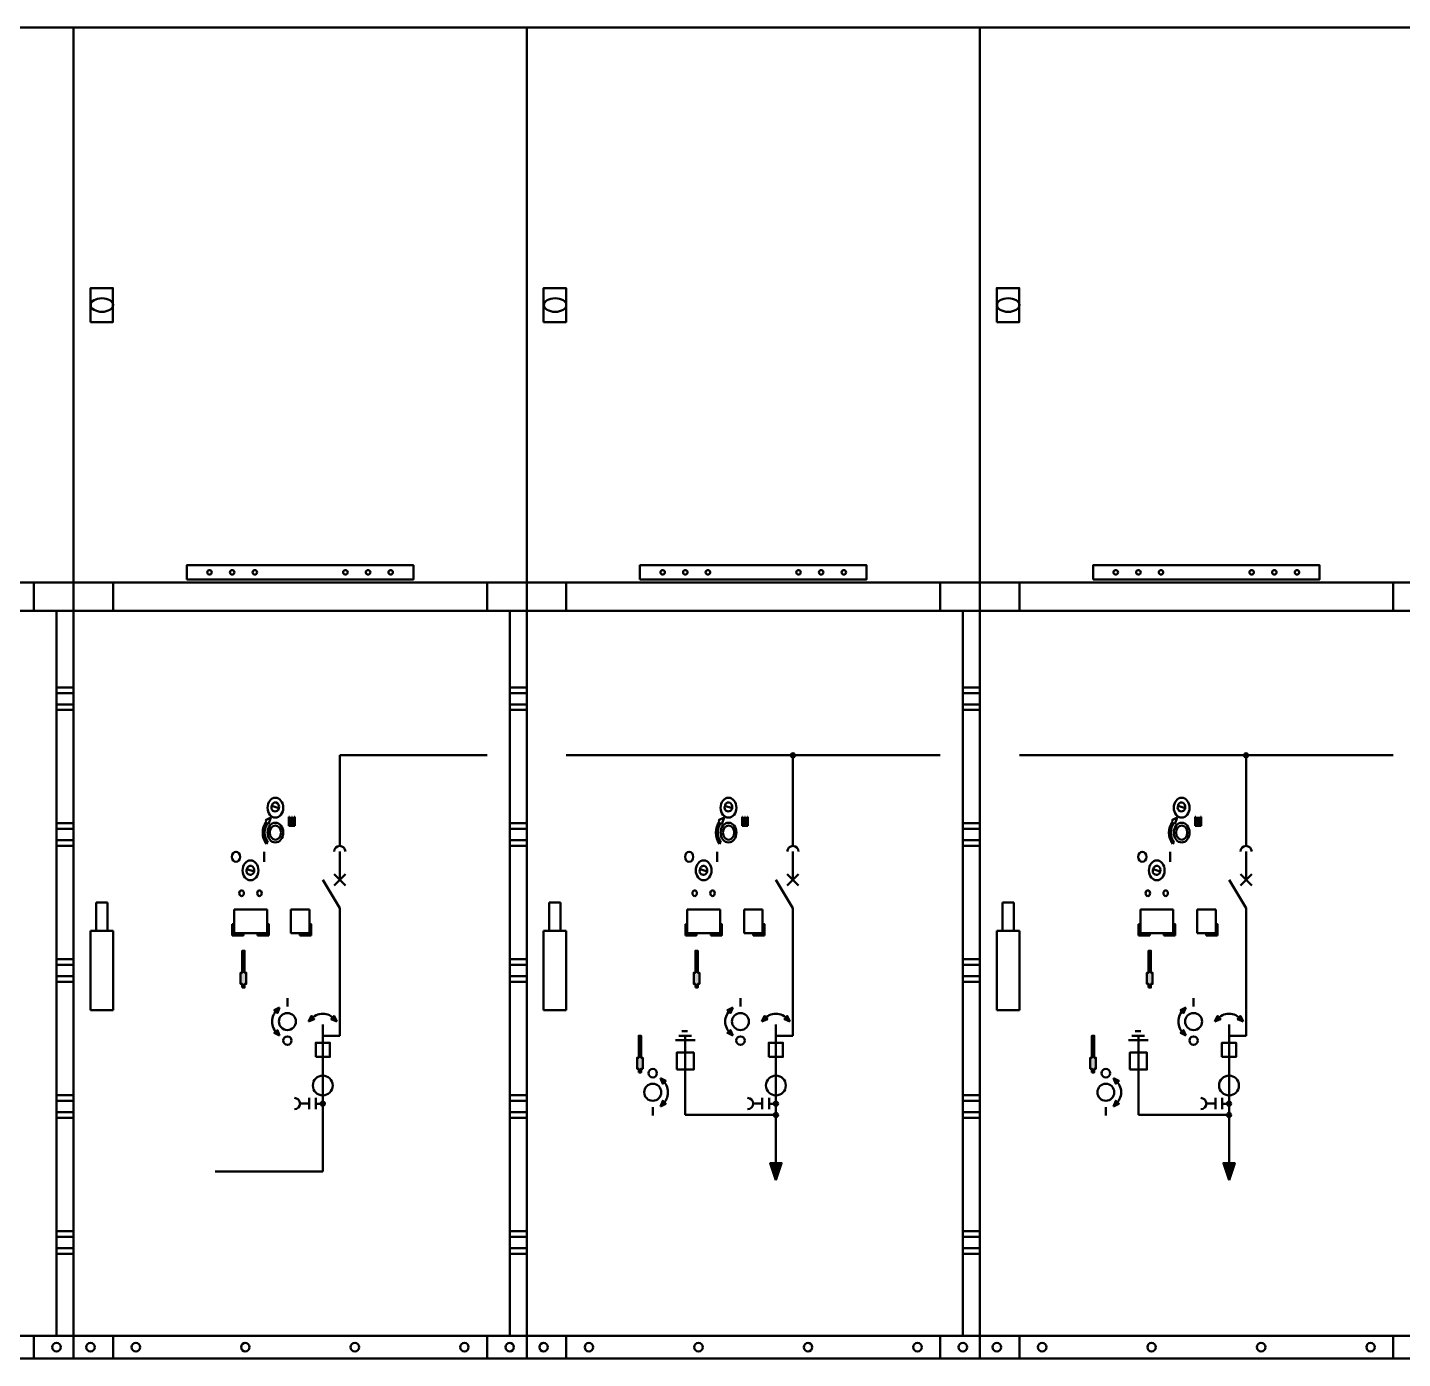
# Model space of a CAD drawing. Header units: millimetres. Extents: x 29247 to 64688, y 20262 to 44025.
# Drawn here: x 36031 to 38459, y 25884 to 28234 of the extents above; entities that cross this region are included whole.
import ezdxf

# ---------------------------------------------------------------- set-up
doc = ezdxf.new("R2010")
doc.units = ezdxf.units.MM
doc.layers.add('ROZVADĚČ VN', color=5, linetype='Continuous', lineweight=50)

msp = doc.modelspace()

# ---------------------------------------------------------------- hatches: boundary and pattern name
at = {"layer": 'ROZVADĚČ VN'}
h = msp.add_hatch(color=256, dxfattribs=at)
edge = h.paths.add_edge_path()
edge.add_ellipse((37382.7, 26948.6), major_axis=(3.75, 0), ratio=1, start_angle=0, end_angle=360)
h = msp.add_hatch(color=256, dxfattribs=at)
edge = h.paths.add_edge_path()
edge.add_ellipse((38182.7, 26948.6), major_axis=(3.75, 0), ratio=1, start_angle=0, end_angle=360)
h = msp.add_hatch(color=256, dxfattribs=at)
edge = h.paths.add_edge_path()
edge.add_arc((36747.1, 26853.6), 0, 0, 360)
h = msp.add_hatch(color=256, dxfattribs=at)
edge = h.paths.add_edge_path()
edge.add_arc((37382.7, 26853.6), 0, 0, 360)
h = msp.add_hatch(color=256, dxfattribs=at)
edge = h.paths.add_edge_path()
edge.add_arc((37547.1, 26853.6), 0, 0, 360)
h = msp.add_hatch(color=256, dxfattribs=at)
edge = h.paths.add_edge_path()
edge.add_arc((38182.7, 26853.6), 0, 0, 360)
h = msp.add_hatch(color=256, dxfattribs=at)
edge = h.paths.add_edge_path()
edge.add_arc((38347.1, 26853.6), 0, 0, 360)
for points in [[(36407.7, 26564.6), (36407.7, 26545.1), (36410.7, 26545.1), (36410.7, 26538.6), (36414.7, 26538.6), (36414.7, 26545.1), (36417.7, 26545.1), (36417.7, 26564.6), (36414.7, 26564.6), (36414.7, 26603.6), (36410.7, 26603.6), (36410.7, 26564.6)], [(37207.7, 26564.6), (37207.7, 26545.1), (37210.7, 26545.1), (37210.7, 26538.6), (37214.7, 26538.6), (37214.7, 26545.1), (37217.7, 26545.1), (37217.7, 26564.6), (37214.7, 26564.6), (37214.7, 26603.6), (37210.7, 26603.6), (37210.7, 26564.6)], [(38007.7, 26564.6), (38007.7, 26545.1), (38010.7, 26545.1), (38010.7, 26538.6), (38014.7, 26538.6), (38014.7, 26545.1), (38017.7, 26545.1), (38017.7, 26564.6), (38014.7, 26564.6), (38014.7, 26603.6), (38010.7, 26603.6), (38010.7, 26564.6)], [(36467.1, 26498.7), (36472.6, 26493.6), (36476.6, 26503.6)], [(36527.8, 26478.8), (36532.6, 26488.4), (36537.7, 26482.8)], [(36567.7, 26482.8), (36577.6, 26478.8), (36572.8, 26488.4)], [(37267.1, 26498.7), (37272.6, 26493.6), (37276.6, 26503.6)], [(37327.8, 26478.8), (37332.6, 26488.4), (37337.7, 26482.8)], [(37367.7, 26482.8), (37377.6, 26478.8), (37372.8, 26488.4)], [(38067.1, 26498.7), (38072.6, 26493.6), (38076.6, 26503.6)], [(38127.8, 26478.8), (38132.6, 26488.4), (38137.7, 26482.8)], [(38167.7, 26482.8), (38177.6, 26478.8), (38172.8, 26488.4)], [(36476.6, 26453.7), (36472.6, 26463.6), (36467.1, 26458.5)], [(37276.6, 26453.7), (37272.6, 26463.6), (37267.1, 26458.5)], [(38076.6, 26453.7), (38072.6, 26463.6), (38067.1, 26458.5)], [(37110.7, 26388.6), (37114.7, 26388.6), (37114.7, 26395.1), (37117.7, 26395.1), (37117.7, 26414.6), (37114.7, 26414.6), (37114.7, 26453.6), (37110.7, 26453.6), (37110.7, 26414.6), (37107.7, 26414.6), (37107.7, 26395.1), (37110.7, 26395.1)], [(37910.7, 26388.6), (37914.7, 26388.6), (37914.7, 26395.1), (37917.7, 26395.1), (37917.7, 26414.6), (37914.7, 26414.6), (37914.7, 26453.6), (37910.7, 26453.6), (37910.7, 26414.6), (37907.7, 26414.6), (37907.7, 26395.1), (37910.7, 26395.1)], [(37148.8, 26378.6), (37152.8, 26368.6), (37158.3, 26373.7)], [(37948.8, 26378.6), (37952.8, 26368.6), (37958.3, 26373.7)], [(37148.8, 26328.7), (37152.8, 26338.6), (37158.3, 26333.5)], [(37948.8, 26328.7), (37952.8, 26338.6), (37958.3, 26333.5)], [(37342.7, 26228.6), (37352.7, 26198.6), (37362.7, 26228.6)], [(38142.7, 26228.6), (38152.7, 26198.6), (38162.7, 26228.6)]]:
    msp.add_hatch(color=256, dxfattribs=at).paths.add_polyline_path(points)
h = msp.add_hatch(color=256, dxfattribs=at)
edge = h.paths.add_edge_path()
edge.add_arc((36552.7, 26479.6), 0, 0, 360)
h = msp.add_hatch(color=256, dxfattribs=at)
edge = h.paths.add_edge_path()
edge.add_arc((37352.7, 26479.6), 0, 0, 360)
h = msp.add_hatch(color=256, dxfattribs=at)
edge = h.paths.add_edge_path()
edge.add_arc((38152.7, 26479.6), 0, 0, 360)
h = msp.add_hatch(color=256, dxfattribs=at)
edge = h.paths.add_edge_path()
edge.add_arc((36552.7, 26333.6), 3.75, 0, 360)
h = msp.add_hatch(color=256, dxfattribs=at)
edge = h.paths.add_edge_path()
edge.add_arc((36747.1, 26333.6), 0, 0, 360)
h = msp.add_hatch(color=256, dxfattribs=at)
edge = h.paths.add_edge_path()
edge.add_arc((37352.7, 26333.6), 3.75, 0, 360)
h = msp.add_hatch(color=256, dxfattribs=at)
edge = h.paths.add_edge_path()
edge.add_ellipse((37352.7, 26313.6), major_axis=(3.75, 0), ratio=1, start_angle=0, end_angle=360)
h = msp.add_hatch(color=256, dxfattribs=at)
edge = h.paths.add_edge_path()
edge.add_arc((37547.1, 26333.6), 0, 0, 360)
h = msp.add_hatch(color=256, dxfattribs=at)
edge = h.paths.add_edge_path()
edge.add_arc((38152.7, 26333.6), 3.75, 0, 360)
h = msp.add_hatch(color=256, dxfattribs=at)
edge = h.paths.add_edge_path()
edge.add_ellipse((38152.7, 26313.6), major_axis=(3.75, 0), ratio=1, start_angle=0, end_angle=360)
h = msp.add_hatch(color=256, dxfattribs=at)
edge = h.paths.add_edge_path()
edge.add_arc((38347.1, 26333.6), 0, 0, 360)
h = msp.add_hatch(color=256, dxfattribs=at)
edge = h.paths.add_edge_path()
edge.add_arc((36552.7, 26291.6), 0, 0, 360)
h = msp.add_hatch(color=256, dxfattribs=at)
edge = h.paths.add_edge_path()
edge.add_arc((36721.7, 26313.6), 0, 0, 360)
h = msp.add_hatch(color=256, dxfattribs=at)
edge = h.paths.add_edge_path()
edge.add_arc((37352.7, 26291.6), 0, 0, 360)
h = msp.add_hatch(color=256, dxfattribs=at)
edge = h.paths.add_edge_path()
edge.add_arc((37521.7, 26313.6), 0, 0, 360)
h = msp.add_hatch(color=256, dxfattribs=at)
edge = h.paths.add_edge_path()
edge.add_arc((38152.7, 26291.6), 0, 0, 360)
h = msp.add_hatch(color=256, dxfattribs=at)
edge = h.paths.add_edge_path()
edge.add_arc((38321.7, 26313.6), 0, 0, 360)

# ---------------------------------------------------------------- linework, layer by layer
at = {"layer": 'ROZVADĚČ VN', "linetype": 'Continuous'}
for p, q in [((36042.7, 27203.6), (36042.7, 27253.6)), ((36182.7, 27203.6), (36182.7, 27253.6)), ((36842.7, 27203.6), (36842.7, 27253.6)), ((36982.7, 27203.6), (36982.7, 27253.6)), ((37642.7, 27203.6), (37642.7, 27253.6)), ((37782.7, 27203.6), (37782.7, 27253.6)), ((38442.7, 27203.6), (38442.7, 27253.6)), ((35312.7, 27203.6), (36112.7, 27203.6)), ((36082.7, 25923.6), (36082.7, 27203.6)), ((36112.7, 27203.6), (36912.7, 27203.6)), ((36882.7, 25923.6), (36882.7, 27203.6)), ((36912.7, 27203.6), (37712.7, 27203.6)), ((37682.7, 25923.6), (37682.7, 27203.6)), ((37712.7, 27203.6), (38512.7, 27203.6)), ((36112.7, 27068.6), (36082.7, 27068.6)), ((36912.7, 27068.6), (36882.7, 27068.6)), ((37712.7, 27068.6), (37682.7, 27068.6)), ((36112.7, 27058.6), (36082.7, 27058.6)), ((36912.7, 27058.6), (36882.7, 27058.6)), ((37712.7, 27058.6), (37682.7, 27058.6)), ((36112.7, 27038.6), (36082.7, 27038.6)), ((36112.7, 27028.6), (36082.7, 27028.6)), ((36912.7, 27038.6), (36882.7, 27038.6)), ((36912.7, 27028.6), (36882.7, 27028.6)), ((37712.7, 27038.6), (37682.7, 27038.6)), ((37712.7, 27028.6), (37682.7, 27028.6)), ((36582.7, 26948.6), (36842.7, 26948.6)), ((36582.7, 26948.6), (36582.7, 26788.6)), ((36982.7, 26948.6), (37642.7, 26948.6)), ((37382.7, 26948.6), (37382.7, 26788.6)), ((37782.7, 26948.6), (38442.7, 26948.6)), ((38182.7, 26948.6), (38182.7, 26788.6)), ((36462.8, 26859.6), (36475.3, 26855.4)), ((37262.8, 26859.6), (37275.3, 26855.4)), ((38062.8, 26859.6), (38075.3, 26855.4)), ((36112.7, 26828.6), (36082.7, 26828.6)), ((36451.6, 26834), (36461.2, 26839)), ((36453.3, 26831.9), (36451.6, 26834)), ((36457.2, 26827), (36455.6, 26829.1)), ((36461.2, 26839), (36457.2, 26827)), ((36493, 26840.1), (36493.8, 26840.1)), ((36493, 26824.1), (36493, 26840.1)), ((36503.3, 26824.1), (36493, 26824.1)), ((36493.8, 26840.1), (36493.8, 26825.1)), ((36498.5, 26825.1), (36493.8, 26825.1)), ((36498, 26836.5), (36494.2, 26835.2)), ((36494.2, 26835.2), (36500.6, 26833.1)), ((36500.6, 26833.1), (36494.2, 26830.9)), ((36494.2, 26830.9), (36500.6, 26828.7)), ((36500.6, 26828.7), (36494.2, 26826.6)), ((36494.2, 26826.6), (36498.5, 26825.1)), ((36495.7, 26835.2), (36498.4, 26836.1)), ((36502.1, 26833.1), (36495.7, 26835.2)), ((36495.7, 26830.9), (36502.1, 26833.1)), ((36502.1, 26828.7), (36495.7, 26830.9)), ((36495.7, 26826.6), (36502.1, 26828.7)), ((36500.1, 26825.1), (36495.7, 26826.6)), ((36498, 26836.5), (36498, 26840.1)), ((36498.4, 26840.1), (36498, 26840.1)), ((36498.4, 26836.1), (36498.4, 26840.1)), ((36502.5, 26825.1), (36500.1, 26825.1)), ((36502.5, 26840.1), (36503.3, 26840.1)), ((36502.5, 26825.1), (36502.5, 26840.1)), ((36503.3, 26840.1), (36503.3, 26824.1)), ((36912.7, 26828.6), (36882.7, 26828.6)), ((37251.6, 26834), (37261.2, 26839)), ((37253.3, 26831.9), (37251.6, 26834)), ((37257.2, 26827), (37255.6, 26829.1)), ((37261.2, 26839), (37257.2, 26827)), ((37293, 26840.1), (37293.8, 26840.1)), ((37293, 26824.1), (37293, 26840.1)), ((37303.3, 26824.1), (37293, 26824.1)), ((37293.8, 26840.1), (37293.8, 26825.1)), ((37298.5, 26825.1), (37293.8, 26825.1)), ((37298, 26836.5), (37294.2, 26835.2)), ((37294.2, 26835.2), (37300.6, 26833.1)), ((37300.6, 26833.1), (37294.2, 26830.9)), ((37294.2, 26830.9), (37300.6, 26828.7)), ((37300.6, 26828.7), (37294.2, 26826.6)), ((37294.2, 26826.6), (37298.5, 26825.1)), ((37295.7, 26835.2), (37298.4, 26836.1)), ((37302.1, 26833.1), (37295.7, 26835.2)), ((37295.7, 26830.9), (37302.1, 26833.1)), ((37302.1, 26828.7), (37295.7, 26830.9)), ((37295.7, 26826.6), (37302.1, 26828.7)), ((37300.1, 26825.1), (37295.7, 26826.6)), ((37298, 26836.5), (37298, 26840.1)), ((37298.4, 26840.1), (37298, 26840.1)), ((37298.4, 26836.1), (37298.4, 26840.1)), ((37302.5, 26825.1), (37300.1, 26825.1)), ((37302.5, 26840.1), (37303.3, 26840.1)), ((37302.5, 26825.1), (37302.5, 26840.1)), ((37303.3, 26840.1), (37303.3, 26824.1)), ((37712.7, 26828.6), (37682.7, 26828.6)), ((38051.6, 26834), (38061.2, 26839)), ((38053.3, 26831.9), (38051.6, 26834)), ((38057.2, 26827), (38055.6, 26829.1)), ((38061.2, 26839), (38057.2, 26827)), ((38093, 26840.1), (38093.8, 26840.1)), ((38093, 26824.1), (38093, 26840.1)), ((38103.3, 26824.1), (38093, 26824.1)), ((38093.8, 26840.1), (38093.8, 26825.1)), ((38098.5, 26825.1), (38093.8, 26825.1)), ((38098, 26836.5), (38094.2, 26835.2)), ((38094.2, 26835.2), (38100.6, 26833.1)), ((38100.6, 26833.1), (38094.2, 26830.9)), ((38094.2, 26830.9), (38100.6, 26828.7)), ((38100.6, 26828.7), (38094.2, 26826.6)), ((38094.2, 26826.6), (38098.5, 26825.1)), ((38095.7, 26835.2), (38098.4, 26836.1)), ((38102.1, 26833.1), (38095.7, 26835.2)), ((38095.7, 26830.9), (38102.1, 26833.1)), ((38102.1, 26828.7), (38095.7, 26830.9)), ((38095.7, 26826.6), (38102.1, 26828.7)), ((38100.1, 26825.1), (38095.7, 26826.6)), ((38098, 26836.5), (38098, 26840.1)), ((38098.4, 26840.1), (38098, 26840.1)), ((38098.4, 26836.1), (38098.4, 26840.1)), ((38102.5, 26825.1), (38100.1, 26825.1)), ((38102.5, 26840.1), (38103.3, 26840.1)), ((38102.5, 26825.1), (38102.5, 26840.1)), ((38103.3, 26840.1), (38103.3, 26824.1)), ((36112.7, 26818.6), (36082.7, 26818.6)), ((36912.7, 26818.6), (36882.7, 26818.6)), ((37712.7, 26818.6), (37682.7, 26818.6)), ((36112.7, 26798.6), (36082.7, 26798.6)), ((36112.7, 26788.6), (36082.7, 26788.6)), ((36449, 26760.4), (36449, 26778.4)), ((36455.6, 26795.1), (36453.3, 26792.3)), ((36582.7, 26728.6), (36582.7, 26778.6)), ((36912.7, 26798.6), (36882.7, 26798.6)), ((36912.7, 26788.6), (36882.7, 26788.6)), ((37249, 26760.4), (37249, 26778.4)), ((37255.6, 26795.1), (37253.3, 26792.3)), ((37382.7, 26728.6), (37382.7, 26778.6)), ((37712.7, 26798.6), (37682.7, 26798.6)), ((37712.7, 26788.6), (37682.7, 26788.6)), ((38049, 26760.4), (38049, 26778.4)), ((38055.6, 26795.1), (38053.3, 26792.3)), ((38182.7, 26728.6), (38182.7, 26778.6)), ((36418.9, 26747.6), (36431.4, 26743.4)), ((36582.7, 26678.6), (36552.7, 26728.6)), ((36572.7, 26718.6), (36592.7, 26738.6)), ((36592.7, 26718.6), (36572.7, 26738.6)), ((37218.9, 26747.6), (37231.4, 26743.4)), ((37382.7, 26678.6), (37352.7, 26728.6)), ((37372.7, 26718.6), (37392.7, 26738.6)), ((37392.7, 26718.6), (37372.7, 26738.6)), ((38018.9, 26747.6), (38031.4, 26743.4)), ((38182.7, 26678.6), (38152.7, 26728.6)), ((38172.7, 26718.6), (38192.7, 26738.6)), ((38192.7, 26718.6), (38172.7, 26738.6)), ((36152.7, 26638.6), (36152.7, 26688.6)), ((36152.7, 26688.6), (36172.7, 26688.6)), ((36172.7, 26688.6), (36172.7, 26638.6)), ((36582.7, 26453.6), (36582.7, 26678.6)), ((36952.7, 26638.6), (36952.7, 26688.6)), ((36952.7, 26688.6), (36972.7, 26688.6)), ((36972.7, 26688.6), (36972.7, 26638.6)), ((37382.7, 26453.6), (37382.7, 26678.6)), ((37752.7, 26638.6), (37752.7, 26688.6)), ((37752.7, 26688.6), (37772.7, 26688.6)), ((37772.7, 26688.6), (37772.7, 26638.6)), ((38182.7, 26453.6), (38182.7, 26678.6)), ((36396.2, 26676.6), (36396.2, 26634.6)), ((36454.3, 26676.6), (36396.2, 26676.6)), ((36454.3, 26634.6), (36454.3, 26676.6)), ((36496.6, 26676.6), (36496.6, 26634.6)), ((36529.2, 26676.6), (36496.6, 26676.6)), ((36529.2, 26634.6), (36529.2, 26676.6)), ((37196.2, 26676.6), (37196.2, 26634.6)), ((37254.3, 26676.6), (37196.2, 26676.6)), ((37254.3, 26634.6), (37254.3, 26676.6)), ((37296.6, 26676.6), (37296.6, 26634.6)), ((37329.2, 26676.6), (37296.6, 26676.6)), ((37329.2, 26634.6), (37329.2, 26676.6)), ((37996.2, 26676.6), (37996.2, 26634.6)), ((38054.3, 26676.6), (37996.2, 26676.6)), ((38054.3, 26634.6), (38054.3, 26676.6)), ((38096.6, 26676.6), (38096.6, 26634.6)), ((38129.2, 26676.6), (38096.6, 26676.6)), ((38129.2, 26634.6), (38129.2, 26676.6)), ((36182.7, 26638.6), (36142.7, 26638.6)), ((36142.7, 26638.6), (36142.7, 26498.6)), ((36182.7, 26498.6), (36182.7, 26638.6)), ((36392.9, 26650.6), (36396.1, 26650.6)), ((36392.9, 26630.6), (36392.9, 26650.6)), ((36412.8, 26630.6), (36392.9, 26630.6)), ((36396.1, 26650.6), (36396.1, 26634.6)), ((36396.1, 26634.6), (36412.8, 26634.6)), ((36396.2, 26634.6), (36454.3, 26634.6)), ((36412.8, 26634.6), (36412.8, 26630.6)), ((36437.6, 26630.6), (36437.6, 26634.6)), ((36437.6, 26634.6), (36454.3, 26634.6)), ((36457.5, 26630.6), (36437.6, 26630.6)), ((36454.3, 26650.6), (36457.5, 26650.6)), ((36454.3, 26634.6), (36454.3, 26650.6)), ((36457.5, 26650.6), (36457.5, 26630.6)), ((36496.6, 26634.6), (36529.2, 26634.6)), ((36512.5, 26630.6), (36512.5, 26634.6)), ((36512.5, 26634.6), (36529.2, 26634.6)), ((36532.4, 26630.6), (36512.5, 26630.6)), ((36517.5, 26630.6), (36514.4, 26634.6)), ((36515.7, 26630.6), (36518.9, 26634.6)), ((36525.1, 26630.6), (36521.9, 26634.6)), ((36523.2, 26630.6), (36526.4, 26634.6)), ((36529.2, 26650.6), (36532.4, 26650.6)), ((36529.2, 26634.6), (36529.2, 26650.6)), ((36529.2, 26647.5), (36531.7, 26650.6)), ((36532.4, 26640.2), (36529.2, 26644.2)), ((36529.2, 26638.1), (36532.4, 26642.1)), ((36532.4, 26630.8), (36529.2, 26634.8)), ((36530.7, 26630.6), (36532.4, 26632.7)), ((36532.4, 26649.6), (36531.7, 26650.6)), ((36532.4, 26650.6), (36532.4, 26630.6)), ((36982.7, 26638.6), (36942.7, 26638.6)), ((36942.7, 26638.6), (36942.7, 26498.6)), ((36982.7, 26498.6), (36982.7, 26638.6)), ((37192.9, 26650.6), (37196.1, 26650.6)), ((37192.9, 26630.6), (37192.9, 26650.6)), ((37212.8, 26630.6), (37192.9, 26630.6)), ((37196.1, 26650.6), (37196.1, 26634.6)), ((37196.1, 26634.6), (37212.8, 26634.6)), ((37196.2, 26634.6), (37254.3, 26634.6)), ((37212.8, 26634.6), (37212.8, 26630.6)), ((37237.6, 26630.6), (37237.6, 26634.6)), ((37237.6, 26634.6), (37254.3, 26634.6)), ((37257.5, 26630.6), (37237.6, 26630.6)), ((37254.3, 26650.6), (37257.5, 26650.6)), ((37254.3, 26634.6), (37254.3, 26650.6)), ((37257.5, 26650.6), (37257.5, 26630.6)), ((37296.6, 26634.6), (37329.2, 26634.6)), ((37312.5, 26630.6), (37312.5, 26634.6)), ((37312.5, 26634.6), (37329.2, 26634.6)), ((37332.4, 26630.6), (37312.5, 26630.6)), ((37317.5, 26630.6), (37314.4, 26634.6)), ((37315.7, 26630.6), (37318.9, 26634.6)), ((37325.1, 26630.6), (37321.9, 26634.6)), ((37323.2, 26630.6), (37326.4, 26634.6)), ((37329.2, 26650.6), (37332.4, 26650.6)), ((37329.2, 26634.6), (37329.2, 26650.6)), ((37329.2, 26647.5), (37331.7, 26650.6)), ((37332.4, 26640.2), (37329.2, 26644.2)), ((37329.2, 26638.1), (37332.4, 26642.1)), ((37332.4, 26630.8), (37329.2, 26634.8)), ((37330.7, 26630.6), (37332.4, 26632.7)), ((37332.4, 26649.6), (37331.7, 26650.6)), ((37332.4, 26650.6), (37332.4, 26630.6)), ((37782.7, 26638.6), (37742.7, 26638.6)), ((37742.7, 26638.6), (37742.7, 26498.6)), ((37782.7, 26498.6), (37782.7, 26638.6)), ((37992.9, 26650.6), (37996.1, 26650.6)), ((37992.9, 26630.6), (37992.9, 26650.6)), ((38012.8, 26630.6), (37992.9, 26630.6)), ((37996.1, 26650.6), (37996.1, 26634.6)), ((37996.1, 26634.6), (38012.8, 26634.6)), ((37996.2, 26634.6), (38054.3, 26634.6)), ((38012.8, 26634.6), (38012.8, 26630.6)), ((38037.6, 26630.6), (38037.6, 26634.6)), ((38037.6, 26634.6), (38054.3, 26634.6)), ((38057.5, 26630.6), (38037.6, 26630.6)), ((38054.3, 26650.6), (38057.5, 26650.6)), ((38054.3, 26634.6), (38054.3, 26650.6)), ((38057.5, 26650.6), (38057.5, 26630.6)), ((38096.6, 26634.6), (38129.2, 26634.6)), ((38112.5, 26630.6), (38112.5, 26634.6)), ((38112.5, 26634.6), (38129.2, 26634.6)), ((38132.4, 26630.6), (38112.5, 26630.6)), ((38117.5, 26630.6), (38114.4, 26634.6)), ((38115.7, 26630.6), (38118.9, 26634.6)), ((38125.1, 26630.6), (38121.9, 26634.6)), ((38123.2, 26630.6), (38126.4, 26634.6)), ((38129.2, 26650.6), (38132.4, 26650.6)), ((38129.2, 26634.6), (38129.2, 26650.6)), ((38129.2, 26647.5), (38131.7, 26650.6)), ((38132.4, 26640.2), (38129.2, 26644.2)), ((38129.2, 26638.1), (38132.4, 26642.1)), ((38132.4, 26630.8), (38129.2, 26634.8)), ((38130.7, 26630.6), (38132.4, 26632.7)), ((38132.4, 26649.6), (38131.7, 26650.6)), ((38132.4, 26650.6), (38132.4, 26630.6)), ((36112.7, 26588.6), (36082.7, 26588.6)), ((36912.7, 26588.6), (36882.7, 26588.6)), ((37712.7, 26588.6), (37682.7, 26588.6)), ((36112.7, 26578.6), (36082.7, 26578.6)), ((36112.7, 26558.6), (36082.7, 26558.6)), ((36912.7, 26578.6), (36882.7, 26578.6)), ((36912.7, 26558.6), (36882.7, 26558.6)), ((37712.7, 26578.6), (37682.7, 26578.6)), ((37712.7, 26558.6), (37682.7, 26558.6)), ((36112.7, 26548.6), (36082.7, 26548.6)), ((36912.7, 26548.6), (36882.7, 26548.6)), ((37712.7, 26548.6), (37682.7, 26548.6)), ((36490.2, 26519.9), (36490.2, 26504.9)), ((37290.2, 26519.9), (37290.2, 26504.9)), ((38090.2, 26519.9), (38090.2, 26504.9)), ((36142.7, 26498.6), (36182.7, 26498.6)), ((36942.7, 26498.6), (36982.7, 26498.6)), ((37742.7, 26498.6), (37782.7, 26498.6)), ((36552.7, 26473.6), (36552.7, 26363.6)), ((37186.7, 26461.6), (37196.7, 26461.6)), ((37352.7, 26473.6), (37352.7, 26363.6)), ((37986.7, 26461.6), (37996.7, 26461.6)), ((38152.7, 26473.6), (38152.7, 26363.6)), ((36552.7, 26453.6), (36582.7, 26453.6)), ((37175.2, 26445.6), (37210.2, 26445.6)), ((37181.2, 26453.6), (37203.7, 26453.6)), ((37192.7, 26453.6), (37192.7, 26313.6)), ((37352.7, 26453.6), (37382.7, 26453.6)), ((37975.2, 26445.6), (38010.2, 26445.6)), ((37981.2, 26453.6), (38003.7, 26453.6)), ((37992.7, 26453.6), (37992.7, 26313.6)), ((38152.7, 26453.6), (38182.7, 26453.6)), ((36552.7, 26390.6), (36552.7, 26213.6)), ((37352.7, 26390.6), (37352.7, 26220.6)), ((38152.7, 26390.6), (38152.7, 26220.6)), ((36112.7, 26348.6), (36082.7, 26348.6)), ((36112.7, 26338.6), (36082.7, 26338.6)), ((36528.7, 26343.6), (36528.7, 26323.6)), ((36540.7, 26343.6), (36540.7, 26323.6)), ((36912.7, 26348.6), (36882.7, 26348.6)), ((36912.7, 26338.6), (36882.7, 26338.6)), ((37328.7, 26343.6), (37328.7, 26323.6)), ((37340.7, 26343.6), (37340.7, 26323.6)), ((37712.7, 26348.6), (37682.7, 26348.6)), ((37712.7, 26338.6), (37682.7, 26338.6)), ((38128.7, 26343.6), (38128.7, 26323.6)), ((38140.7, 26343.6), (38140.7, 26323.6)), ((36112.7, 26318.6), (36082.7, 26318.6)), ((36512.7, 26333.6), (36528.7, 26333.6)), ((36540.7, 26333.1), (36552.7, 26333.1)), ((36912.7, 26318.6), (36882.7, 26318.6)), ((37135.2, 26312.4), (37135.2, 26327.4)), ((37312.7, 26333.6), (37328.7, 26333.6)), ((37340.7, 26333.1), (37352.7, 26333.1)), ((37712.7, 26318.6), (37682.7, 26318.6)), ((37935.2, 26312.4), (37935.2, 26327.4)), ((38112.7, 26333.6), (38128.7, 26333.6)), ((38140.7, 26333.1), (38152.7, 26333.1)), ((36112.7, 26308.6), (36082.7, 26308.6)), ((36912.7, 26308.6), (36882.7, 26308.6)), ((37192.7, 26313.6), (37352.7, 26313.6)), ((37712.7, 26308.6), (37682.7, 26308.6)), ((37992.7, 26313.6), (38152.7, 26313.6)), ((36552.7, 26213.6), (36362.7, 26213.6)), ((36112.7, 26108.6), (36082.7, 26108.6)), ((36112.7, 26098.6), (36082.7, 26098.6)), ((36912.7, 26108.6), (36882.7, 26108.6)), ((36912.7, 26098.6), (36882.7, 26098.6)), ((37712.7, 26108.6), (37682.7, 26108.6)), ((37712.7, 26098.6), (37682.7, 26098.6)), ((36112.7, 26078.6), (36082.7, 26078.6)), ((36912.7, 26078.6), (36882.7, 26078.6)), ((37712.7, 26078.6), (37682.7, 26078.6)), ((36112.7, 26068.6), (36082.7, 26068.6)), ((36912.7, 26068.6), (36882.7, 26068.6)), ((37712.7, 26068.6), (37682.7, 26068.6)), ((35312.7, 25923.6), (36112.7, 25923.6)), ((36042.7, 25923.6), (36042.7, 25883.6)), ((36112.7, 25923.6), (36912.7, 25923.6)), ((36182.7, 25923.6), (36182.7, 25883.6)), ((36842.7, 25923.6), (36842.7, 25883.6)), ((36912.7, 25923.6), (37712.7, 25923.6)), ((36982.7, 25923.6), (36982.7, 25883.6)), ((37642.7, 25923.6), (37642.7, 25883.6)), ((37712.7, 25923.6), (38512.7, 25923.6)), ((37782.7, 25923.6), (37782.7, 25883.6)), ((38442.7, 25923.6), (38442.7, 25883.6))]:
    msp.add_line(p, q, dxfattribs=at)
for points in [[(35312.7, 27253.6), (36112.7, 27253.6), (36112.7, 28233.6), (35312.7, 28233.6)], [(36112.7, 27253.6), (36112.7, 28233.6)], [(36112.7, 27253.6), (36112.7, 28233.6)], [(36112.7, 27253.6), (36912.7, 27253.6), (36912.7, 28233.6), (36112.7, 28233.6)], [(36912.7, 27253.6), (36912.7, 28233.6)], [(36912.7, 27253.6), (36912.7, 28233.6)], [(36912.7, 27253.6), (37712.7, 27253.6), (37712.7, 28233.6), (36912.7, 28233.6)], [(37712.7, 27253.6), (37712.7, 28233.6)], [(37712.7, 27253.6), (37712.7, 28233.6)], [(37712.7, 27253.6), (38512.7, 27253.6), (38512.7, 28233.6), (37712.7, 28233.6)], [(36142.7, 27713.6), (36182.3, 27713.6), (36182.3, 27773.6), (36142.7, 27773.6)], [(36942.7, 27713.6), (36982.3, 27713.6), (36982.3, 27773.6), (36942.7, 27773.6)], [(37742.7, 27713.6), (37782.3, 27713.6), (37782.3, 27773.6), (37742.7, 27773.6)], [(36312.7, 27259.1), (36712.7, 27259.1), (36712.7, 27284.1), (36312.7, 27284.1)], [(37112.7, 27259.1), (37512.7, 27259.1), (37512.7, 27284.1), (37112.7, 27284.1)], [(37912.7, 27259.1), (38312.7, 27259.1), (38312.7, 27284.1), (37912.7, 27284.1)], [(35312.7, 25883.6), (36112.7, 25883.6), (36112.7, 27253.6), (35312.7, 27253.6)], [(36112.7, 25883.6), (36112.7, 27253.6)], [(36112.7, 25883.6), (36112.7, 27253.6)], [(36112.7, 25883.6), (36912.7, 25883.6), (36912.7, 27253.6), (36112.7, 27253.6)], [(36912.7, 25883.6), (36912.7, 27253.6)], [(36912.7, 25883.6), (36912.7, 27253.6)], [(36912.7, 25883.6), (37712.7, 25883.6), (37712.7, 27253.6), (36912.7, 27253.6)], [(37712.7, 25883.6), (37712.7, 27253.6)], [(37712.7, 25883.6), (37712.7, 27253.6)], [(37712.7, 25883.6), (38512.7, 25883.6), (38512.7, 27253.6), (37712.7, 27253.6)], [(36410.7, 26538.6), (36414.7, 26538.6), (36414.7, 26545.1), (36417.7, 26545.1), (36417.7, 26564.6), (36414.7, 26564.6), (36414.7, 26603.6), (36410.7, 26603.6), (36410.7, 26564.6), (36407.7, 26564.6), (36407.7, 26545.1), (36410.7, 26545.1)], [(37210.7, 26538.6), (37214.7, 26538.6), (37214.7, 26545.1), (37217.7, 26545.1), (37217.7, 26564.6), (37214.7, 26564.6), (37214.7, 26603.6), (37210.7, 26603.6), (37210.7, 26564.6), (37207.7, 26564.6), (37207.7, 26545.1), (37210.7, 26545.1)], [(38010.7, 26538.6), (38014.7, 26538.6), (38014.7, 26545.1), (38017.7, 26545.1), (38017.7, 26564.6), (38014.7, 26564.6), (38014.7, 26603.6), (38010.7, 26603.6), (38010.7, 26564.6), (38007.7, 26564.6), (38007.7, 26545.1), (38010.7, 26545.1)], [(36476.6, 26503.6), (36467.1, 26498.7), (36472.6, 26493.6)], [(36527.8, 26478.8), (36537.7, 26482.8), (36532.6, 26488.4)], [(36577.6, 26478.8), (36572.8, 26488.4), (36567.7, 26482.8)], [(37276.6, 26503.6), (37267.1, 26498.7), (37272.6, 26493.6)], [(37327.8, 26478.8), (37337.7, 26482.8), (37332.6, 26488.4)], [(37377.6, 26478.8), (37372.8, 26488.4), (37367.7, 26482.8)], [(38076.6, 26503.6), (38067.1, 26498.7), (38072.6, 26493.6)], [(38127.8, 26478.8), (38137.7, 26482.8), (38132.6, 26488.4)], [(38177.6, 26478.8), (38172.8, 26488.4), (38167.7, 26482.8)], [(36476.6, 26453.7), (36472.6, 26463.6), (36467.1, 26458.5)], [(37276.6, 26453.7), (37272.6, 26463.6), (37267.1, 26458.5)], [(38076.6, 26453.7), (38072.6, 26463.6), (38067.1, 26458.5)], [(36540.2, 26416.1), (36565.2, 26416.1), (36565.2, 26441.1), (36540.2, 26441.1)], [(37110.7, 26388.6), (37114.7, 26388.6), (37114.7, 26395.1), (37117.7, 26395.1), (37117.7, 26414.6), (37114.7, 26414.6), (37114.7, 26453.6), (37110.7, 26453.6), (37110.7, 26414.6), (37107.7, 26414.6), (37107.7, 26395.1), (37110.7, 26395.1)], [(37340.2, 26416.1), (37365.2, 26416.1), (37365.2, 26441.1), (37340.2, 26441.1)], [(37910.7, 26388.6), (37914.7, 26388.6), (37914.7, 26395.1), (37917.7, 26395.1), (37917.7, 26414.6), (37914.7, 26414.6), (37914.7, 26453.6), (37910.7, 26453.6), (37910.7, 26414.6), (37907.7, 26414.6), (37907.7, 26395.1), (37910.7, 26395.1)], [(38140.2, 26416.1), (38165.2, 26416.1), (38165.2, 26441.1), (38140.2, 26441.1)], [(37177.7, 26393.6), (37207.7, 26393.6), (37207.7, 26423.6), (37177.7, 26423.6)], [(37977.7, 26393.6), (38007.7, 26393.6), (38007.7, 26423.6), (37977.7, 26423.6)], [(37148.8, 26378.6), (37152.8, 26368.6), (37158.3, 26373.7)], [(37948.8, 26378.6), (37952.8, 26368.6), (37958.3, 26373.7)], [(37148.8, 26328.7), (37158.3, 26333.5), (37152.8, 26338.6)], [(37948.8, 26328.7), (37958.3, 26333.5), (37952.8, 26338.6)], [(37352.7, 26198.6), (37362.7, 26228.6), (37342.7, 26228.6)], [(38152.7, 26198.6), (38162.7, 26228.6), (38142.7, 26228.6)]]:
    msp.add_lwpolyline(points, close=True, dxfattribs=at)
for points in [[(36392.9, 26645.9), (36396.1, 26649.9), (36396.1, 26649.9)], [(36396.1, 26641.9), (36392.9, 26645.9), (36392.9, 26645.9)], [(36392.9, 26636.4), (36396.1, 26640.4), (36396.1, 26640.4)], [(36397.6, 26630.6), (36392.9, 26636.4), (36392.9, 26636.4)], [(36395.7, 26630.6), (36398.9, 26634.6), (36398.9, 26634.6)], [(36405.1, 26630.6), (36401.9, 26634.6), (36401.9, 26634.6)], [(36403.3, 26630.6), (36406.4, 26634.6), (36406.4, 26634.6)], [(36412.6, 26630.6), (36409.4, 26634.6), (36409.4, 26634.6)], [(36410.8, 26630.6), (36412.8, 26633.2), (36412.8, 26633.2)], [(36442.6, 26630.6), (36439.5, 26634.6), (36439.5, 26634.6)], [(36440.8, 26630.6), (36444, 26634.6), (36444, 26634.6)], [(36450.2, 26630.6), (36447, 26634.6), (36447, 26634.6)], [(36448.3, 26630.6), (36451.5, 26634.6), (36451.5, 26634.6)], [(36454.3, 26647.5), (36456.8, 26650.6), (36456.8, 26650.6)], [(36457.5, 26640.2), (36454.3, 26644.2), (36454.3, 26644.2)], [(36454.3, 26638.1), (36457.5, 26642.1), (36457.5, 26642.1)], [(36457.5, 26630.8), (36454.3, 26634.8), (36454.3, 26634.8)], [(36455.8, 26630.6), (36457.5, 26632.7), (36457.5, 26632.7)], [(36457.5, 26649.6), (36456.8, 26650.6), (36456.8, 26650.6)], [(37192.9, 26645.9), (37196.1, 26649.9), (37196.1, 26649.9)], [(37196.1, 26641.9), (37192.9, 26645.9), (37192.9, 26645.9)], [(37192.9, 26636.4), (37196.1, 26640.4), (37196.1, 26640.4)], [(37197.6, 26630.6), (37192.9, 26636.4), (37192.9, 26636.4)], [(37195.7, 26630.6), (37198.9, 26634.6), (37198.9, 26634.6)], [(37205.1, 26630.6), (37201.9, 26634.6), (37201.9, 26634.6)], [(37203.3, 26630.6), (37206.4, 26634.6), (37206.4, 26634.6)], [(37212.6, 26630.6), (37209.4, 26634.6), (37209.4, 26634.6)], [(37210.8, 26630.6), (37212.8, 26633.2), (37212.8, 26633.2)], [(37242.6, 26630.6), (37239.5, 26634.6), (37239.5, 26634.6)], [(37240.8, 26630.6), (37244, 26634.6), (37244, 26634.6)], [(37250.2, 26630.6), (37247, 26634.6), (37247, 26634.6)], [(37248.3, 26630.6), (37251.5, 26634.6), (37251.5, 26634.6)], [(37254.3, 26647.5), (37256.8, 26650.6), (37256.8, 26650.6)], [(37257.5, 26640.2), (37254.3, 26644.2), (37254.3, 26644.2)], [(37254.3, 26638.1), (37257.5, 26642.1), (37257.5, 26642.1)], [(37257.5, 26630.8), (37254.3, 26634.8), (37254.3, 26634.8)], [(37255.8, 26630.6), (37257.5, 26632.7), (37257.5, 26632.7)], [(37257.5, 26649.6), (37256.8, 26650.6), (37256.8, 26650.6)], [(37992.9, 26645.9), (37996.1, 26649.9), (37996.1, 26649.9)], [(37996.1, 26641.9), (37992.9, 26645.9), (37992.9, 26645.9)], [(37992.9, 26636.4), (37996.1, 26640.4), (37996.1, 26640.4)], [(37997.6, 26630.6), (37992.9, 26636.4), (37992.9, 26636.4)], [(37995.7, 26630.6), (37998.9, 26634.6), (37998.9, 26634.6)], [(38005.1, 26630.6), (38001.9, 26634.6), (38001.9, 26634.6)], [(38003.3, 26630.6), (38006.4, 26634.6), (38006.4, 26634.6)], [(38012.6, 26630.6), (38009.4, 26634.6), (38009.4, 26634.6)], [(38010.8, 26630.6), (38012.8, 26633.2), (38012.8, 26633.2)], [(38042.6, 26630.6), (38039.5, 26634.6), (38039.5, 26634.6)], [(38040.8, 26630.6), (38044, 26634.6), (38044, 26634.6)], [(38050.2, 26630.6), (38047, 26634.6), (38047, 26634.6)], [(38048.3, 26630.6), (38051.5, 26634.6), (38051.5, 26634.6)], [(38054.3, 26647.5), (38056.8, 26650.6), (38056.8, 26650.6)], [(38057.5, 26640.2), (38054.3, 26644.2), (38054.3, 26644.2)], [(38054.3, 26638.1), (38057.5, 26642.1), (38057.5, 26642.1)], [(38057.5, 26630.8), (38054.3, 26634.8), (38054.3, 26634.8)], [(38055.8, 26630.6), (38057.5, 26632.7), (38057.5, 26632.7)], [(38057.5, 26649.6), (38056.8, 26650.6), (38056.8, 26650.6)]]:
    msp.add_lwpolyline(points, dxfattribs=at)
for centre, radius in [((36512.7, 28033.6), 0), ((36512.7, 28033.6), 0), ((37312.7, 28033.6), 0), ((37312.7, 28033.6), 0), ((38112.7, 28033.6), 0), ((38112.7, 28033.6), 0), ((36352.7, 27271.6), 4), ((36392.7, 27271.6), 4), ((36432.7, 27271.6), 4), ((36592.7, 27271.6), 4), ((36632.7, 27271.6), 4), ((36672.7, 27271.6), 4), ((37152.7, 27271.6), 4), ((37192.7, 27271.6), 4), ((37232.7, 27271.6), 4), ((37392.7, 27271.6), 4), ((37432.7, 27271.6), 4), ((37472.7, 27271.6), 4), ((37952.7, 27271.6), 4), ((37992.7, 27271.6), 4), ((38032.7, 27271.6), 4), ((38192.7, 27271.6), 4), ((38232.7, 27271.6), 4), ((38272.7, 27271.6), 4), ((37382.7, 26948.6), 3.75), ((38182.7, 26948.6), 3.75), ((36747.1, 26853.6), 0), ((37382.7, 26853.6), 0), ((37547.1, 26853.6), 0), ((38182.7, 26853.6), 0), ((38347.1, 26853.6), 0), ((36490.2, 26478.6), 15), ((37290.2, 26478.6), 15), ((38090.2, 26478.6), 15), ((36552.7, 26479.6), 0), ((36552.7, 26479.6), 0), ((37352.7, 26479.6), 0), ((37352.7, 26479.6), 0), ((38152.7, 26479.6), 0), ((38152.7, 26479.6), 0), ((36490.2, 26444.9), 7.5), ((37290.2, 26444.9), 7.5), ((38090.2, 26444.9), 7.5), ((37135.2, 26387.4), 7.5), ((37935.2, 26387.4), 7.5), ((36552.7, 26365.6), 17.5), ((37135.2, 26353.6), 15), ((37352.7, 26365.6), 17.5), ((37935.2, 26353.6), 15), ((38152.7, 26365.6), 17.5), ((36552.7, 26333.6), 3.75), ((36747.1, 26333.6), 0), ((37352.7, 26333.6), 3.75), ((37352.7, 26313.6), 3.75), ((37547.1, 26333.6), 0), ((38152.7, 26333.6), 3.75), ((38152.7, 26313.6), 3.75), ((38347.1, 26333.6), 0), ((36552.7, 26291.6), 0), ((36552.7, 26291.6), 0), ((36552.7, 26291.6), 0), ((36552.7, 26291.6), 0), ((36704.7, 26293.6), 0), ((36721.7, 26313.6), 0), ((37352.7, 26291.6), 0), ((37352.7, 26291.6), 0), ((37352.7, 26291.6), 0), ((37352.7, 26291.6), 0), ((37504.7, 26293.6), 0), ((37521.7, 26313.6), 0), ((38152.7, 26291.6), 0), ((38152.7, 26291.6), 0), ((38152.7, 26291.6), 0), ((38152.7, 26291.6), 0), ((38304.7, 26293.6), 0), ((38321.7, 26313.6), 0), ((36704.7, 26273.6), 0), ((37504.7, 26273.6), 0), ((38304.7, 26273.6), 0), ((36082.7, 25903.6), 7.5), ((36142.7, 25903.6), 7.5), ((36222.7, 25903.6), 7.5), ((36416, 25903.6), 7.5), ((36609.4, 25903.6), 7.5), ((36802.7, 25903.6), 7.5), ((36882.7, 25903.6), 7.5), ((36942.7, 25903.6), 7.5), ((37022.7, 25903.6), 7.5), ((37216, 25903.6), 7.5), ((37409.4, 25903.6), 7.5), ((37602.7, 25903.6), 7.5), ((37682.7, 25903.6), 7.5), ((37742.7, 25903.6), 7.5), ((37822.7, 25903.6), 7.5), ((38016, 25903.6), 7.5), ((38209.4, 25903.6), 7.5), ((38402.7, 25903.6), 7.5)]:
    msp.add_circle(centre, radius, dxfattribs=at)
for centre, radius, start, end in [((36468.7, 26856.3), 6.71, 150.1813, 352.6402), ((36469.3, 26859.1), 6.45, 76.752, 175.1088), ((36467.1, 26857.7), 8.48, 344.6131, 64.7888), ((37268.7, 26856.3), 6.71, 150.1813, 352.6402), ((37269.3, 26859.1), 6.45, 76.752, 175.1088), ((37267.1, 26857.7), 8.48, 344.6131, 64.7888), ((38068.7, 26856.3), 6.71, 150.1813, 352.6402), ((38069.3, 26859.1), 6.45, 76.752, 175.1088), ((38067.1, 26857.7), 8.48, 344.6131, 64.7888), ((36480, 26812.1), 33.3, 143.4743, 216.5257), ((36478.5, 26812.1), 28.5, 143.4743, 216.5257), ((37280, 26812.1), 33.3, 143.4743, 216.5257), ((37278.5, 26812.1), 28.5, 143.4743, 216.5257), ((38080, 26812.1), 33.3, 143.4743, 216.5257), ((38078.5, 26812.1), 28.5, 143.4743, 216.5257), ((36582.7, 26778.6), 10, 0, 180), ((37382.7, 26778.6), 10, 0, 180), ((38182.7, 26778.6), 10, 0, 180), ((36425.3, 26747.1), 6.45, 76.752, 175.1088), ((36423.2, 26745.7), 8.48, 344.6131, 64.7888), ((37225.3, 26747.1), 6.45, 76.752, 175.1088), ((37223.2, 26745.7), 8.48, 344.6131, 64.7888), ((38025.3, 26747.1), 6.45, 76.752, 175.1088), ((38023.2, 26745.7), 8.48, 344.6131, 64.7888), ((36424.7, 26744.3), 6.71, 150.1813, 352.6402), ((37224.7, 26744.3), 6.71, 150.1813, 352.6402), ((38024.7, 26744.3), 6.71, 150.1813, 352.6402), ((36490.8, 26478.6), 27.6, 129.5978, 230.4022), ((36552.7, 26464.6), 27.6, 39.5978, 140.4022), ((37290.8, 26478.6), 27.6, 129.5978, 230.4022), ((37352.7, 26464.6), 27.6, 39.5978, 140.4022), ((38090.8, 26478.6), 27.6, 129.5978, 230.4022), ((38152.7, 26464.6), 27.6, 39.5978, 140.4022), ((37134.6, 26353.6), 27.6, 309.5978, 50.4022), ((37934.6, 26353.6), 27.6, 309.5978, 50.4022), ((36502.7, 26333.6), 10, 270, 90), ((37302.7, 26333.6), 10, 270, 90), ((38102.7, 26333.6), 10, 270, 90)]:
    msp.add_arc(centre, radius, start, end, dxfattribs=at)
for centre, major_axis, ratio in [((36162.9, 27743.6), (19.8, 0), 0.605455), ((36962.9, 27743.6), (19.8, 0), 0.605455), ((37762.9, 27743.6), (19.8, 0), 0.605455), ((36469.1, 26856.1), (0, -17.5), 0.796688), ((37269.1, 26856.1), (0, -17.5), 0.796688), ((38069.1, 26856.1), (0, -17.5), 0.796688), ((36469.1, 26812.1), (0, -17.5), 0.796688), ((36469.1, 26812.1), (0, -12.5), 0.796688), ((37269.1, 26812.1), (0, -17.5), 0.796688), ((37269.1, 26812.1), (0, -12.5), 0.796688), ((38069.1, 26812.1), (0, -17.5), 0.796688), ((38069.1, 26812.1), (0, -12.5), 0.796688), ((36399.6, 26769.4), (0, -9), 0.796688), ((37199.6, 26769.4), (0, -9), 0.796688), ((37999.6, 26769.4), (0, -9), 0.796688), ((36425.1, 26745.5), (0, -17.5), 0.796688), ((37225.1, 26745.5), (0, -17.5), 0.796688), ((38025.1, 26745.5), (0, -17.5), 0.796688), ((36409.4, 26705.1), (0, -5), 0.796688), ((36440.9, 26705.1), (0, -5), 0.796688), ((37209.4, 26705.1), (0, -5), 0.796688), ((37240.9, 26705.1), (0, -5), 0.796688), ((38009.4, 26705.1), (0, -5), 0.796688), ((38040.9, 26705.1), (0, -5), 0.796688)]:
    msp.add_ellipse(centre, major_axis=major_axis, ratio=ratio, dxfattribs=at)

doc.saveas('drawing.dxf')
